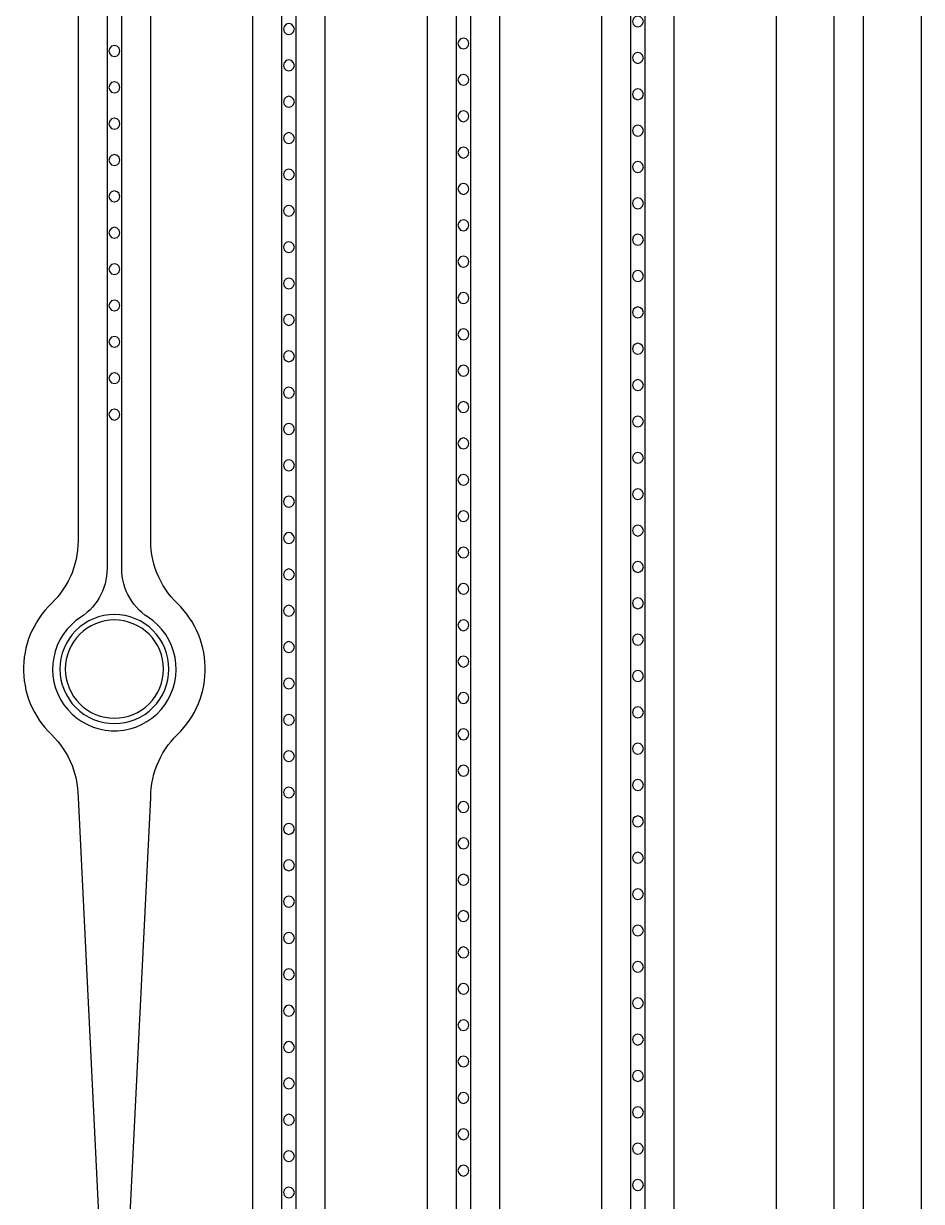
# Model space of a CAD drawing. Header units: metres. Extents: x -1805 to 1655, y -683 to 39617.
# Drawn here: x -113.5 to 10, y 307.7 to 469.7 of the extents above; entities that cross this region are included whole.
import ezdxf

# ---------------------------------------------------------------- set-up
doc = ezdxf.new("R2010")
doc.units = ezdxf.units.M
for name, color, linetype in [('Etching', 5, 'CONTINUOUS'), ('IONP', 7, 'CONTINUOUS'), ('Metal', 4, 'CONTINUOUS'), ('pad_etching', 1, 'CONTINUOUS'), ('PEDOT_SIROF', 6, 'CONTINUOUS')]:
    doc.layers.add(name, color=color, linetype=linetype)

msp = doc.modelspace()

# ---------------------------------------------------------------- linework, layer by layer
at = {"layer": 'Etching'}
for points in [[(-106, 9134.24), (-106, 398.59), (-106.02, 397.95), (-106.07, 397.31), (-106.15, 396.67), (-106.27, 396.04), (-106.43, 395.42), (-106.62, 394.8), (-106.83, 394.2), (-107.09, 393.61), (-107.37, 393.03), (-107.68, 392.47), (-108.03, 391.92), (-108.4, 391.4), (-108.8, 390.89), (-109.22, 390.41), (-109.67, 389.95), (-110.13, 389.49), (-110.56, 389.01), (-110.96, 388.5), (-111.34, 387.97), (-111.69, 387.43), (-112.01, 386.87), (-112.3, 386.29), (-112.57, 385.69), (-112.8, 385.09), (-112.99, 384.47), (-113.16, 383.84), (-113.29, 383.21), (-113.4, 382.57), (-113.46, 381.92), (-113.5, 381.28), (-113.5, 380.63), (-113.46, 379.98), (-113.4, 379.34), (-113.29, 378.7), (-113.16, 378.06), (-112.99, 377.43), (-112.8, 376.82), (-112.57, 376.21), (-112.3, 375.62), (-112.01, 375.04), (-111.69, 374.48), (-111.34, 373.93), (-110.96, 373.4), (-110.56, 372.9), (-110.13, 372.41), (-109.67, 371.95), (-109.22, 371.49), (-108.8, 371.01), (-108.4, 370.51), (-108.03, 369.98), (-107.68, 369.44), (-107.37, 368.88), (-107.09, 368.3), (-106.83, 367.71), (-106.62, 367.1), (-106.43, 366.49), (-106.27, 365.86), (-106.15, 365.23), (-106.07, 364.59), (-106.02, 363.95), (-106, 363.31), (-102, 281.9)], [(-100, 281.9), (-96, 363.31), (-95.98, 363.95), (-95.93, 364.59), (-95.85, 365.23), (-95.73, 365.86), (-95.57, 366.49), (-95.38, 367.1), (-95.17, 367.71), (-94.91, 368.3), (-94.63, 368.88), (-94.32, 369.44), (-93.97, 369.98), (-93.6, 370.51), (-93.2, 371.01), (-92.78, 371.49), (-92.33, 371.95), (-91.87, 372.41), (-91.44, 372.9), (-91.04, 373.4), (-90.66, 373.93), (-90.31, 374.48), (-89.99, 375.04), (-89.7, 375.62), (-89.43, 376.21), (-89.2, 376.82), (-89.01, 377.43), (-88.84, 378.06), (-88.71, 378.7), (-88.6, 379.34), (-88.54, 379.98), (-88.5, 380.63), (-88.5, 381.28), (-88.54, 381.92), (-88.6, 382.57), (-88.71, 383.21), (-88.84, 383.84), (-89.01, 384.47), (-89.2, 385.09), (-89.43, 385.69), (-89.7, 386.29), (-89.99, 386.87), (-90.31, 387.43), (-90.66, 387.97), (-91.04, 388.5), (-91.44, 389.01), (-91.87, 389.49), (-92.33, 389.95), (-92.78, 390.41), (-93.2, 390.89), (-93.6, 391.4), (-93.97, 391.92), (-94.32, 392.47), (-94.63, 393.03), (-94.91, 393.61), (-95.17, 394.2), (-95.38, 394.8), (-95.57, 395.42), (-95.73, 396.04), (-95.85, 396.67), (-95.93, 397.31), (-95.98, 397.95), (-96, 398.59), (-96, 9134.24)], [(-82, 9134.24), (-82, 271.61)], [(-72, 271.61), (-72, 9134.24)], [(-58, 9134.24), (-58, 144.63)], [(-48, 144.63), (-48, 9134.24)], [(-34, 9134.24), (-34, 17.64)], [(-24, 17.64), (-24, 9134.24)], [(-10, 4155.73), (-10, -202.71)], [(10, -202.71), (10, 4155.73)]]:
    msp.add_lwpolyline(points, dxfattribs=at)
at = {"layer": 'IONP'}
for points in [[(-28.25, 470), (-28.35, 470.38), (-28.62, 470.65), (-29, 470.75), (-29.38, 470.65), (-29.65, 470.38), (-29.75, 470), (-29.65, 469.62), (-29.38, 469.35), (-29, 469.25), (-28.62, 469.35), (-28.35, 469.62), (-28.25, 470)], [(-76.25, 468.97), (-76.35, 469.34), (-76.62, 469.62), (-77, 469.72), (-77.38, 469.62), (-77.65, 469.34), (-77.75, 468.97), (-77.65, 468.59), (-77.38, 468.32), (-77, 468.22), (-76.62, 468.32), (-76.35, 468.59), (-76.25, 468.97)], [(-100.25, 465.95), (-100.35, 466.33), (-100.62, 466.6), (-101, 466.7), (-101.38, 466.6), (-101.65, 466.33), (-101.75, 465.95), (-101.65, 465.58), (-101.38, 465.3), (-101, 465.2), (-100.62, 465.3), (-100.35, 465.58), (-100.25, 465.95)], [(-52.25, 466.98), (-52.35, 467.36), (-52.62, 467.63), (-53, 467.73), (-53.38, 467.63), (-53.65, 467.36), (-53.75, 466.98), (-53.65, 466.61), (-53.38, 466.33), (-53, 466.23), (-52.62, 466.33), (-52.35, 466.61), (-52.25, 466.98)], [(-28.25, 465), (-28.35, 465.38), (-28.62, 465.65), (-29, 465.75), (-29.38, 465.65), (-29.65, 465.38), (-29.75, 465), (-29.65, 464.62), (-29.38, 464.35), (-29, 464.25), (-28.62, 464.35), (-28.35, 464.62), (-28.25, 465)], [(-76.25, 463.97), (-76.35, 464.34), (-76.62, 464.62), (-77, 464.72), (-77.38, 464.62), (-77.65, 464.34), (-77.75, 463.97), (-77.65, 463.59), (-77.38, 463.32), (-77, 463.22), (-76.62, 463.32), (-76.35, 463.59), (-76.25, 463.97)], [(-100.25, 460.95), (-100.35, 461.33), (-100.62, 461.6), (-101, 461.7), (-101.38, 461.6), (-101.65, 461.33), (-101.75, 460.95), (-101.65, 460.58), (-101.38, 460.3), (-101, 460.2), (-100.62, 460.3), (-100.35, 460.58), (-100.25, 460.95)], [(-52.25, 461.98), (-52.35, 462.36), (-52.62, 462.63), (-53, 462.73), (-53.38, 462.63), (-53.65, 462.36), (-53.75, 461.98), (-53.65, 461.61), (-53.38, 461.33), (-53, 461.23), (-52.62, 461.33), (-52.35, 461.61), (-52.25, 461.98)], [(-28.25, 460), (-28.35, 460.38), (-28.62, 460.65), (-29, 460.75), (-29.38, 460.65), (-29.65, 460.38), (-29.75, 460), (-29.65, 459.62), (-29.38, 459.35), (-29, 459.25), (-28.62, 459.35), (-28.35, 459.62), (-28.25, 460)], [(-76.25, 458.97), (-76.35, 459.34), (-76.62, 459.62), (-77, 459.72), (-77.38, 459.62), (-77.65, 459.34), (-77.75, 458.97), (-77.65, 458.59), (-77.38, 458.32), (-77, 458.22), (-76.62, 458.32), (-76.35, 458.59), (-76.25, 458.97)], [(-52.25, 456.98), (-52.35, 457.36), (-52.62, 457.63), (-53, 457.73), (-53.38, 457.63), (-53.65, 457.36), (-53.75, 456.98), (-53.65, 456.61), (-53.38, 456.33), (-53, 456.23), (-52.62, 456.33), (-52.35, 456.61), (-52.25, 456.98)], [(-100.25, 455.95), (-100.35, 456.33), (-100.62, 456.6), (-101, 456.7), (-101.38, 456.6), (-101.65, 456.33), (-101.75, 455.95), (-101.65, 455.58), (-101.38, 455.3), (-101, 455.2), (-100.62, 455.3), (-100.35, 455.58), (-100.25, 455.95)], [(-28.25, 455), (-28.35, 455.38), (-28.62, 455.65), (-29, 455.75), (-29.38, 455.65), (-29.65, 455.38), (-29.75, 455), (-29.65, 454.62), (-29.38, 454.35), (-29, 454.25), (-28.62, 454.35), (-28.35, 454.62), (-28.25, 455)], [(-76.25, 453.97), (-76.35, 454.34), (-76.62, 454.62), (-77, 454.72), (-77.38, 454.62), (-77.65, 454.34), (-77.75, 453.97), (-77.65, 453.59), (-77.38, 453.32), (-77, 453.22), (-76.62, 453.32), (-76.35, 453.59), (-76.25, 453.97)], [(-52.25, 451.98), (-52.35, 452.36), (-52.62, 452.63), (-53, 452.73), (-53.38, 452.63), (-53.65, 452.36), (-53.75, 451.98), (-53.65, 451.61), (-53.38, 451.33), (-53, 451.23), (-52.62, 451.33), (-52.35, 451.61), (-52.25, 451.98)], [(-100.25, 450.95), (-100.35, 451.33), (-100.62, 451.6), (-101, 451.7), (-101.38, 451.6), (-101.65, 451.33), (-101.75, 450.95), (-101.65, 450.58), (-101.38, 450.3), (-101, 450.2), (-100.62, 450.3), (-100.35, 450.58), (-100.25, 450.95)], [(-28.25, 450), (-28.35, 450.38), (-28.62, 450.65), (-29, 450.75), (-29.38, 450.65), (-29.65, 450.38), (-29.75, 450), (-29.65, 449.62), (-29.38, 449.35), (-29, 449.25), (-28.62, 449.35), (-28.35, 449.62), (-28.25, 450)], [(-76.25, 448.97), (-76.35, 449.34), (-76.62, 449.62), (-77, 449.72), (-77.38, 449.62), (-77.65, 449.34), (-77.75, 448.97), (-77.65, 448.59), (-77.38, 448.32), (-77, 448.22), (-76.62, 448.32), (-76.35, 448.59), (-76.25, 448.97)], [(-52.25, 446.98), (-52.35, 447.36), (-52.62, 447.63), (-53, 447.73), (-53.38, 447.63), (-53.65, 447.36), (-53.75, 446.98), (-53.65, 446.61), (-53.38, 446.33), (-53, 446.23), (-52.62, 446.33), (-52.35, 446.61), (-52.25, 446.98)], [(-100.25, 445.95), (-100.35, 446.33), (-100.62, 446.6), (-101, 446.7), (-101.38, 446.6), (-101.65, 446.33), (-101.75, 445.95), (-101.65, 445.58), (-101.38, 445.3), (-101, 445.2), (-100.62, 445.3), (-100.35, 445.58), (-100.25, 445.95)], [(-28.25, 445), (-28.35, 445.38), (-28.62, 445.65), (-29, 445.75), (-29.38, 445.65), (-29.65, 445.38), (-29.75, 445), (-29.65, 444.62), (-29.38, 444.35), (-29, 444.25), (-28.62, 444.35), (-28.35, 444.62), (-28.25, 445)], [(-76.25, 443.97), (-76.35, 444.34), (-76.62, 444.62), (-77, 444.72), (-77.38, 444.62), (-77.65, 444.34), (-77.75, 443.97), (-77.65, 443.59), (-77.38, 443.32), (-77, 443.22), (-76.62, 443.32), (-76.35, 443.59), (-76.25, 443.97)], [(-52.25, 441.98), (-52.35, 442.36), (-52.62, 442.63), (-53, 442.73), (-53.38, 442.63), (-53.65, 442.36), (-53.75, 441.98), (-53.65, 441.61), (-53.38, 441.33), (-53, 441.23), (-52.62, 441.33), (-52.35, 441.61), (-52.25, 441.98)], [(-100.25, 440.95), (-100.35, 441.33), (-100.62, 441.6), (-101, 441.7), (-101.38, 441.6), (-101.65, 441.33), (-101.75, 440.95), (-101.65, 440.58), (-101.38, 440.3), (-101, 440.2), (-100.62, 440.3), (-100.35, 440.58), (-100.25, 440.95)], [(-28.25, 440), (-28.35, 440.38), (-28.62, 440.65), (-29, 440.75), (-29.38, 440.65), (-29.65, 440.38), (-29.75, 440), (-29.65, 439.62), (-29.38, 439.35), (-29, 439.25), (-28.62, 439.35), (-28.35, 439.62), (-28.25, 440)], [(-76.25, 438.97), (-76.35, 439.34), (-76.62, 439.62), (-77, 439.72), (-77.38, 439.62), (-77.65, 439.34), (-77.75, 438.97), (-77.65, 438.59), (-77.38, 438.32), (-77, 438.22), (-76.62, 438.32), (-76.35, 438.59), (-76.25, 438.97)], [(-52.25, 436.98), (-52.35, 437.36), (-52.62, 437.63), (-53, 437.73), (-53.38, 437.63), (-53.65, 437.36), (-53.75, 436.98), (-53.65, 436.61), (-53.38, 436.33), (-53, 436.23), (-52.62, 436.33), (-52.35, 436.61), (-52.25, 436.98)], [(-100.25, 435.95), (-100.35, 436.33), (-100.62, 436.6), (-101, 436.7), (-101.38, 436.6), (-101.65, 436.33), (-101.75, 435.95), (-101.65, 435.58), (-101.38, 435.3), (-101, 435.2), (-100.62, 435.3), (-100.35, 435.58), (-100.25, 435.95)], [(-28.25, 435), (-28.35, 435.38), (-28.62, 435.65), (-29, 435.75), (-29.38, 435.65), (-29.65, 435.38), (-29.75, 435), (-29.65, 434.62), (-29.38, 434.35), (-29, 434.25), (-28.62, 434.35), (-28.35, 434.62), (-28.25, 435)], [(-76.25, 433.97), (-76.35, 434.34), (-76.62, 434.62), (-77, 434.72), (-77.38, 434.62), (-77.65, 434.34), (-77.75, 433.97), (-77.65, 433.59), (-77.38, 433.32), (-77, 433.22), (-76.62, 433.32), (-76.35, 433.59), (-76.25, 433.97)], [(-52.25, 431.98), (-52.35, 432.36), (-52.62, 432.63), (-53, 432.73), (-53.38, 432.63), (-53.65, 432.36), (-53.75, 431.98), (-53.65, 431.61), (-53.38, 431.33), (-53, 431.23), (-52.62, 431.33), (-52.35, 431.61), (-52.25, 431.98)], [(-100.25, 430.95), (-100.35, 431.33), (-100.62, 431.6), (-101, 431.7), (-101.38, 431.6), (-101.65, 431.33), (-101.75, 430.95), (-101.65, 430.58), (-101.38, 430.3), (-101, 430.2), (-100.62, 430.3), (-100.35, 430.58), (-100.25, 430.95)], [(-76.25, 428.97), (-76.35, 429.34), (-76.62, 429.62), (-77, 429.72), (-77.38, 429.62), (-77.65, 429.34), (-77.75, 428.97), (-77.65, 428.59), (-77.38, 428.32), (-77, 428.22), (-76.62, 428.32), (-76.35, 428.59), (-76.25, 428.97)], [(-28.25, 430), (-28.35, 430.38), (-28.62, 430.65), (-29, 430.75), (-29.38, 430.65), (-29.65, 430.38), (-29.75, 430), (-29.65, 429.62), (-29.38, 429.35), (-29, 429.25), (-28.62, 429.35), (-28.35, 429.62), (-28.25, 430)], [(-52.25, 426.98), (-52.35, 427.36), (-52.62, 427.63), (-53, 427.73), (-53.38, 427.63), (-53.65, 427.36), (-53.75, 426.98), (-53.65, 426.61), (-53.38, 426.33), (-53, 426.23), (-52.62, 426.33), (-52.35, 426.61), (-52.25, 426.98)], [(-100.25, 425.95), (-100.35, 426.33), (-100.62, 426.6), (-101, 426.7), (-101.38, 426.6), (-101.65, 426.33), (-101.75, 425.95), (-101.65, 425.58), (-101.38, 425.3), (-101, 425.2), (-100.62, 425.3), (-100.35, 425.58), (-100.25, 425.95)], [(-76.25, 423.97), (-76.35, 424.34), (-76.62, 424.62), (-77, 424.72), (-77.38, 424.62), (-77.65, 424.34), (-77.75, 423.97), (-77.65, 423.59), (-77.38, 423.32), (-77, 423.22), (-76.62, 423.32), (-76.35, 423.59), (-76.25, 423.97)], [(-28.25, 425), (-28.35, 425.38), (-28.62, 425.65), (-29, 425.75), (-29.38, 425.65), (-29.65, 425.38), (-29.75, 425), (-29.65, 424.62), (-29.38, 424.35), (-29, 424.25), (-28.62, 424.35), (-28.35, 424.62), (-28.25, 425)], [(-100.25, 420.95), (-100.35, 421.33), (-100.62, 421.6), (-101, 421.7), (-101.38, 421.6), (-101.65, 421.33), (-101.75, 420.95), (-101.65, 420.58), (-101.38, 420.3), (-101, 420.2), (-100.62, 420.3), (-100.35, 420.58), (-100.25, 420.95)], [(-52.25, 421.98), (-52.35, 422.36), (-52.62, 422.63), (-53, 422.73), (-53.38, 422.63), (-53.65, 422.36), (-53.75, 421.98), (-53.65, 421.61), (-53.38, 421.33), (-53, 421.23), (-52.62, 421.33), (-52.35, 421.61), (-52.25, 421.98)], [(-76.25, 418.97), (-76.35, 419.34), (-76.62, 419.62), (-77, 419.72), (-77.38, 419.62), (-77.65, 419.34), (-77.75, 418.97), (-77.65, 418.59), (-77.38, 418.32), (-77, 418.22), (-76.62, 418.32), (-76.35, 418.59), (-76.25, 418.97)], [(-28.25, 420), (-28.35, 420.38), (-28.62, 420.65), (-29, 420.75), (-29.38, 420.65), (-29.65, 420.38), (-29.75, 420), (-29.65, 419.62), (-29.38, 419.35), (-29, 419.25), (-28.62, 419.35), (-28.35, 419.62), (-28.25, 420)], [(-100.25, 415.95), (-100.35, 416.33), (-100.62, 416.6), (-101, 416.7), (-101.38, 416.6), (-101.65, 416.33), (-101.75, 415.95), (-101.65, 415.58), (-101.38, 415.3), (-101, 415.2), (-100.62, 415.3), (-100.35, 415.58), (-100.25, 415.95)], [(-52.25, 416.98), (-52.35, 417.36), (-52.62, 417.63), (-53, 417.73), (-53.38, 417.63), (-53.65, 417.36), (-53.75, 416.98), (-53.65, 416.61), (-53.38, 416.33), (-53, 416.23), (-52.62, 416.33), (-52.35, 416.61), (-52.25, 416.98)], [(-76.25, 413.97), (-76.35, 414.34), (-76.62, 414.62), (-77, 414.72), (-77.38, 414.62), (-77.65, 414.34), (-77.75, 413.97), (-77.65, 413.59), (-77.38, 413.32), (-77, 413.22), (-76.62, 413.32), (-76.35, 413.59), (-76.25, 413.97)], [(-28.25, 415), (-28.35, 415.38), (-28.62, 415.65), (-29, 415.75), (-29.38, 415.65), (-29.65, 415.38), (-29.75, 415), (-29.65, 414.62), (-29.38, 414.35), (-29, 414.25), (-28.62, 414.35), (-28.35, 414.62), (-28.25, 415)], [(-52.25, 411.98), (-52.35, 412.36), (-52.62, 412.63), (-53, 412.73), (-53.38, 412.63), (-53.65, 412.36), (-53.75, 411.98), (-53.65, 411.61), (-53.38, 411.33), (-53, 411.23), (-52.62, 411.33), (-52.35, 411.61), (-52.25, 411.98)], [(-28.25, 410), (-28.35, 410.38), (-28.62, 410.65), (-29, 410.75), (-29.38, 410.65), (-29.65, 410.38), (-29.75, 410), (-29.65, 409.62), (-29.38, 409.35), (-29, 409.25), (-28.62, 409.35), (-28.35, 409.62), (-28.25, 410)], [(-76.25, 408.97), (-76.35, 409.34), (-76.62, 409.62), (-77, 409.72), (-77.38, 409.62), (-77.65, 409.34), (-77.75, 408.97), (-77.65, 408.59), (-77.38, 408.32), (-77, 408.22), (-76.62, 408.32), (-76.35, 408.59), (-76.25, 408.97)], [(-52.25, 406.98), (-52.35, 407.36), (-52.62, 407.63), (-53, 407.73), (-53.38, 407.63), (-53.65, 407.36), (-53.75, 406.98), (-53.65, 406.61), (-53.38, 406.33), (-53, 406.23), (-52.62, 406.33), (-52.35, 406.61), (-52.25, 406.98)], [(-28.25, 405), (-28.35, 405.38), (-28.62, 405.65), (-29, 405.75), (-29.38, 405.65), (-29.65, 405.38), (-29.75, 405), (-29.65, 404.62), (-29.38, 404.35), (-29, 404.25), (-28.62, 404.35), (-28.35, 404.62), (-28.25, 405)], [(-76.25, 403.97), (-76.35, 404.34), (-76.62, 404.62), (-77, 404.72), (-77.38, 404.62), (-77.65, 404.34), (-77.75, 403.97), (-77.65, 403.59), (-77.38, 403.32), (-77, 403.22), (-76.62, 403.32), (-76.35, 403.59), (-76.25, 403.97)], [(-52.25, 401.98), (-52.35, 402.36), (-52.62, 402.63), (-53, 402.73), (-53.38, 402.63), (-53.65, 402.36), (-53.75, 401.98), (-53.65, 401.61), (-53.38, 401.33), (-53, 401.23), (-52.62, 401.33), (-52.35, 401.61), (-52.25, 401.98)], [(-28.25, 400), (-28.35, 400.38), (-28.62, 400.65), (-29, 400.75), (-29.38, 400.65), (-29.65, 400.38), (-29.75, 400), (-29.65, 399.62), (-29.38, 399.35), (-29, 399.25), (-28.62, 399.35), (-28.35, 399.62), (-28.25, 400)], [(-76.25, 398.97), (-76.35, 399.34), (-76.62, 399.62), (-77, 399.72), (-77.38, 399.62), (-77.65, 399.34), (-77.75, 398.97), (-77.65, 398.59), (-77.38, 398.32), (-77, 398.22), (-76.62, 398.32), (-76.35, 398.59), (-76.25, 398.97)], [(-52.25, 396.98), (-52.35, 397.36), (-52.62, 397.63), (-53, 397.73), (-53.38, 397.63), (-53.65, 397.36), (-53.75, 396.98), (-53.65, 396.61), (-53.38, 396.33), (-53, 396.23), (-52.62, 396.33), (-52.35, 396.61), (-52.25, 396.98)], [(-28.25, 395), (-28.35, 395.38), (-28.62, 395.65), (-29, 395.75), (-29.38, 395.65), (-29.65, 395.38), (-29.75, 395), (-29.65, 394.62), (-29.38, 394.35), (-29, 394.25), (-28.62, 394.35), (-28.35, 394.62), (-28.25, 395)], [(-76.25, 393.97), (-76.35, 394.34), (-76.62, 394.62), (-77, 394.72), (-77.38, 394.62), (-77.65, 394.34), (-77.75, 393.97), (-77.65, 393.59), (-77.38, 393.32), (-77, 393.22), (-76.62, 393.32), (-76.35, 393.59), (-76.25, 393.97)], [(-52.25, 391.98), (-52.35, 392.36), (-52.62, 392.63), (-53, 392.73), (-53.38, 392.63), (-53.65, 392.36), (-53.75, 391.98), (-53.65, 391.61), (-53.38, 391.33), (-53, 391.23), (-52.62, 391.33), (-52.35, 391.61), (-52.25, 391.98)], [(-28.25, 390), (-28.35, 390.38), (-28.62, 390.65), (-29, 390.75), (-29.38, 390.65), (-29.65, 390.38), (-29.75, 390), (-29.65, 389.62), (-29.38, 389.35), (-29, 389.25), (-28.62, 389.35), (-28.35, 389.62), (-28.25, 390)], [(-76.25, 388.97), (-76.35, 389.34), (-76.62, 389.62), (-77, 389.72), (-77.38, 389.62), (-77.65, 389.34), (-77.75, 388.97), (-77.65, 388.59), (-77.38, 388.32), (-77, 388.22), (-76.62, 388.32), (-76.35, 388.59), (-76.25, 388.97)], [(-52.25, 386.98), (-52.35, 387.36), (-52.62, 387.63), (-53, 387.73), (-53.38, 387.63), (-53.65, 387.36), (-53.75, 386.98), (-53.65, 386.61), (-53.38, 386.33), (-53, 386.23), (-52.62, 386.33), (-52.35, 386.61), (-52.25, 386.98)], [(-28.25, 385), (-28.35, 385.38), (-28.62, 385.65), (-29, 385.75), (-29.38, 385.65), (-29.65, 385.38), (-29.75, 385), (-29.65, 384.62), (-29.38, 384.35), (-29, 384.25), (-28.62, 384.35), (-28.35, 384.62), (-28.25, 385)], [(-76.25, 383.97), (-76.35, 384.34), (-76.62, 384.62), (-77, 384.72), (-77.38, 384.62), (-77.65, 384.34), (-77.75, 383.97), (-77.65, 383.59), (-77.38, 383.32), (-77, 383.22), (-76.62, 383.32), (-76.35, 383.59), (-76.25, 383.97)], [(-52.25, 381.98), (-52.35, 382.36), (-52.62, 382.63), (-53, 382.73), (-53.38, 382.63), (-53.65, 382.36), (-53.75, 381.98), (-53.65, 381.61), (-53.38, 381.33), (-53, 381.23), (-52.62, 381.33), (-52.35, 381.61), (-52.25, 381.98)], [(-28.25, 380), (-28.35, 380.38), (-28.62, 380.65), (-29, 380.75), (-29.38, 380.65), (-29.65, 380.38), (-29.75, 380), (-29.65, 379.62), (-29.38, 379.35), (-29, 379.25), (-28.62, 379.35), (-28.35, 379.62), (-28.25, 380)], [(-76.25, 378.97), (-76.35, 379.34), (-76.62, 379.62), (-77, 379.72), (-77.38, 379.62), (-77.65, 379.34), (-77.75, 378.97), (-77.65, 378.59), (-77.38, 378.32), (-77, 378.22), (-76.62, 378.32), (-76.35, 378.59), (-76.25, 378.97)], [(-52.25, 376.98), (-52.35, 377.36), (-52.62, 377.63), (-53, 377.73), (-53.38, 377.63), (-53.65, 377.36), (-53.75, 376.98), (-53.65, 376.61), (-53.38, 376.33), (-53, 376.23), (-52.62, 376.33), (-52.35, 376.61), (-52.25, 376.98)], [(-76.25, 373.97), (-76.35, 374.34), (-76.62, 374.62), (-77, 374.72), (-77.38, 374.62), (-77.65, 374.34), (-77.75, 373.97), (-77.65, 373.59), (-77.38, 373.32), (-77, 373.22), (-76.62, 373.32), (-76.35, 373.59), (-76.25, 373.97)], [(-28.25, 375), (-28.35, 375.38), (-28.62, 375.65), (-29, 375.75), (-29.38, 375.65), (-29.65, 375.38), (-29.75, 375), (-29.65, 374.62), (-29.38, 374.35), (-29, 374.25), (-28.62, 374.35), (-28.35, 374.62), (-28.25, 375)], [(-52.25, 371.98), (-52.35, 372.36), (-52.62, 372.63), (-53, 372.73), (-53.38, 372.63), (-53.65, 372.36), (-53.75, 371.98), (-53.65, 371.61), (-53.38, 371.33), (-53, 371.23), (-52.62, 371.33), (-52.35, 371.61), (-52.25, 371.98)], [(-76.25, 368.97), (-76.35, 369.34), (-76.62, 369.62), (-77, 369.72), (-77.38, 369.62), (-77.65, 369.34), (-77.75, 368.97), (-77.65, 368.59), (-77.38, 368.32), (-77, 368.22), (-76.62, 368.32), (-76.35, 368.59), (-76.25, 368.97)], [(-28.25, 370), (-28.35, 370.38), (-28.62, 370.65), (-29, 370.75), (-29.38, 370.65), (-29.65, 370.38), (-29.75, 370), (-29.65, 369.62), (-29.38, 369.35), (-29, 369.25), (-28.62, 369.35), (-28.35, 369.62), (-28.25, 370)], [(-52.25, 366.98), (-52.35, 367.36), (-52.62, 367.63), (-53, 367.73), (-53.38, 367.63), (-53.65, 367.36), (-53.75, 366.98), (-53.65, 366.61), (-53.38, 366.33), (-53, 366.23), (-52.62, 366.33), (-52.35, 366.61), (-52.25, 366.98)], [(-76.25, 363.97), (-76.35, 364.34), (-76.62, 364.62), (-77, 364.72), (-77.38, 364.62), (-77.65, 364.34), (-77.75, 363.97), (-77.65, 363.59), (-77.38, 363.32), (-77, 363.22), (-76.62, 363.32), (-76.35, 363.59), (-76.25, 363.97)], [(-28.25, 365), (-28.35, 365.38), (-28.62, 365.65), (-29, 365.75), (-29.38, 365.65), (-29.65, 365.38), (-29.75, 365), (-29.65, 364.62), (-29.38, 364.35), (-29, 364.25), (-28.62, 364.35), (-28.35, 364.62), (-28.25, 365)], [(-52.25, 361.98), (-52.35, 362.36), (-52.62, 362.63), (-53, 362.73), (-53.38, 362.63), (-53.65, 362.36), (-53.75, 361.98), (-53.65, 361.61), (-53.38, 361.33), (-53, 361.23), (-52.62, 361.33), (-52.35, 361.61), (-52.25, 361.98)], [(-76.25, 358.97), (-76.35, 359.34), (-76.62, 359.62), (-77, 359.72), (-77.38, 359.62), (-77.65, 359.34), (-77.75, 358.97), (-77.65, 358.59), (-77.38, 358.32), (-77, 358.22), (-76.62, 358.32), (-76.35, 358.59), (-76.25, 358.97)], [(-28.25, 360), (-28.35, 360.38), (-28.62, 360.65), (-29, 360.75), (-29.38, 360.65), (-29.65, 360.38), (-29.75, 360), (-29.65, 359.62), (-29.38, 359.35), (-29, 359.25), (-28.62, 359.35), (-28.35, 359.62), (-28.25, 360)], [(-52.25, 356.98), (-52.35, 357.36), (-52.62, 357.63), (-53, 357.73), (-53.38, 357.63), (-53.65, 357.36), (-53.75, 356.98), (-53.65, 356.61), (-53.38, 356.33), (-53, 356.23), (-52.62, 356.33), (-52.35, 356.61), (-52.25, 356.98)], [(-28.25, 355), (-28.35, 355.38), (-28.62, 355.65), (-29, 355.75), (-29.38, 355.65), (-29.65, 355.38), (-29.75, 355), (-29.65, 354.62), (-29.38, 354.35), (-29, 354.25), (-28.62, 354.35), (-28.35, 354.62), (-28.25, 355)], [(-76.25, 353.97), (-76.35, 354.34), (-76.62, 354.62), (-77, 354.72), (-77.38, 354.62), (-77.65, 354.34), (-77.75, 353.97), (-77.65, 353.59), (-77.38, 353.32), (-77, 353.22), (-76.62, 353.32), (-76.35, 353.59), (-76.25, 353.97)], [(-52.25, 351.98), (-52.35, 352.36), (-52.62, 352.63), (-53, 352.73), (-53.38, 352.63), (-53.65, 352.36), (-53.75, 351.98), (-53.65, 351.61), (-53.38, 351.33), (-53, 351.23), (-52.62, 351.33), (-52.35, 351.61), (-52.25, 351.98)], [(-28.25, 350), (-28.35, 350.38), (-28.62, 350.65), (-29, 350.75), (-29.38, 350.65), (-29.65, 350.38), (-29.75, 350), (-29.65, 349.62), (-29.38, 349.35), (-29, 349.25), (-28.62, 349.35), (-28.35, 349.62), (-28.25, 350)], [(-76.25, 348.97), (-76.35, 349.34), (-76.62, 349.62), (-77, 349.72), (-77.38, 349.62), (-77.65, 349.34), (-77.75, 348.97), (-77.65, 348.59), (-77.38, 348.32), (-77, 348.22), (-76.62, 348.32), (-76.35, 348.59), (-76.25, 348.97)], [(-52.25, 346.98), (-52.35, 347.36), (-52.62, 347.63), (-53, 347.73), (-53.38, 347.63), (-53.65, 347.36), (-53.75, 346.98), (-53.65, 346.61), (-53.38, 346.33), (-53, 346.23), (-52.62, 346.33), (-52.35, 346.61), (-52.25, 346.98)], [(-28.25, 345), (-28.35, 345.38), (-28.62, 345.65), (-29, 345.75), (-29.38, 345.65), (-29.65, 345.38), (-29.75, 345), (-29.65, 344.62), (-29.38, 344.35), (-29, 344.25), (-28.62, 344.35), (-28.35, 344.62), (-28.25, 345)], [(-76.25, 343.97), (-76.35, 344.34), (-76.62, 344.62), (-77, 344.72), (-77.38, 344.62), (-77.65, 344.34), (-77.75, 343.97), (-77.65, 343.59), (-77.38, 343.32), (-77, 343.22), (-76.62, 343.32), (-76.35, 343.59), (-76.25, 343.97)], [(-52.25, 341.98), (-52.35, 342.36), (-52.62, 342.63), (-53, 342.73), (-53.38, 342.63), (-53.65, 342.36), (-53.75, 341.98), (-53.65, 341.61), (-53.38, 341.33), (-53, 341.23), (-52.62, 341.33), (-52.35, 341.61), (-52.25, 341.98)], [(-28.25, 340), (-28.35, 340.38), (-28.62, 340.65), (-29, 340.75), (-29.38, 340.65), (-29.65, 340.38), (-29.75, 340), (-29.65, 339.62), (-29.38, 339.35), (-29, 339.25), (-28.62, 339.35), (-28.35, 339.62), (-28.25, 340)], [(-76.25, 338.97), (-76.35, 339.34), (-76.62, 339.62), (-77, 339.72), (-77.38, 339.62), (-77.65, 339.34), (-77.75, 338.97), (-77.65, 338.59), (-77.38, 338.32), (-77, 338.22), (-76.62, 338.32), (-76.35, 338.59), (-76.25, 338.97)], [(-52.25, 336.98), (-52.35, 337.36), (-52.62, 337.63), (-53, 337.73), (-53.38, 337.63), (-53.65, 337.36), (-53.75, 336.98), (-53.65, 336.61), (-53.38, 336.33), (-53, 336.23), (-52.62, 336.33), (-52.35, 336.61), (-52.25, 336.98)], [(-28.25, 335), (-28.35, 335.38), (-28.62, 335.65), (-29, 335.75), (-29.38, 335.65), (-29.65, 335.38), (-29.75, 335), (-29.65, 334.62), (-29.38, 334.35), (-29, 334.25), (-28.62, 334.35), (-28.35, 334.62), (-28.25, 335)], [(-76.25, 333.97), (-76.35, 334.34), (-76.62, 334.62), (-77, 334.72), (-77.38, 334.62), (-77.65, 334.34), (-77.75, 333.97), (-77.65, 333.59), (-77.38, 333.32), (-77, 333.22), (-76.62, 333.32), (-76.35, 333.59), (-76.25, 333.97)], [(-52.25, 331.98), (-52.35, 332.36), (-52.62, 332.63), (-53, 332.73), (-53.38, 332.63), (-53.65, 332.36), (-53.75, 331.98), (-53.65, 331.61), (-53.38, 331.33), (-53, 331.23), (-52.62, 331.33), (-52.35, 331.61), (-52.25, 331.98)], [(-28.25, 330), (-28.35, 330.38), (-28.62, 330.65), (-29, 330.75), (-29.38, 330.65), (-29.65, 330.38), (-29.75, 330), (-29.65, 329.62), (-29.38, 329.35), (-29, 329.25), (-28.62, 329.35), (-28.35, 329.62), (-28.25, 330)], [(-76.25, 328.97), (-76.35, 329.34), (-76.62, 329.62), (-77, 329.72), (-77.38, 329.62), (-77.65, 329.34), (-77.75, 328.97), (-77.65, 328.59), (-77.38, 328.32), (-77, 328.22), (-76.62, 328.32), (-76.35, 328.59), (-76.25, 328.97)], [(-52.25, 326.98), (-52.35, 327.36), (-52.62, 327.63), (-53, 327.73), (-53.38, 327.63), (-53.65, 327.36), (-53.75, 326.98), (-53.65, 326.61), (-53.38, 326.33), (-53, 326.23), (-52.62, 326.33), (-52.35, 326.61), (-52.25, 326.98)], [(-28.25, 325), (-28.35, 325.38), (-28.62, 325.65), (-29, 325.75), (-29.38, 325.65), (-29.65, 325.38), (-29.75, 325), (-29.65, 324.62), (-29.38, 324.35), (-29, 324.25), (-28.62, 324.35), (-28.35, 324.62), (-28.25, 325)], [(-76.25, 323.97), (-76.35, 324.34), (-76.62, 324.62), (-77, 324.72), (-77.38, 324.62), (-77.65, 324.34), (-77.75, 323.97), (-77.65, 323.59), (-77.38, 323.32), (-77, 323.22), (-76.62, 323.32), (-76.35, 323.59), (-76.25, 323.97)], [(-52.25, 321.98), (-52.35, 322.36), (-52.62, 322.63), (-53, 322.73), (-53.38, 322.63), (-53.65, 322.36), (-53.75, 321.98), (-53.65, 321.61), (-53.38, 321.33), (-53, 321.23), (-52.62, 321.33), (-52.35, 321.61), (-52.25, 321.98)], [(-28.25, 320), (-28.35, 320.38), (-28.62, 320.65), (-29, 320.75), (-29.38, 320.65), (-29.65, 320.38), (-29.75, 320), (-29.65, 319.62), (-29.38, 319.35), (-29, 319.25), (-28.62, 319.35), (-28.35, 319.62), (-28.25, 320)], [(-76.25, 318.97), (-76.35, 319.34), (-76.62, 319.62), (-77, 319.72), (-77.38, 319.62), (-77.65, 319.34), (-77.75, 318.97), (-77.65, 318.59), (-77.38, 318.32), (-77, 318.22), (-76.62, 318.32), (-76.35, 318.59), (-76.25, 318.97)], [(-52.25, 316.98), (-52.35, 317.36), (-52.62, 317.63), (-53, 317.73), (-53.38, 317.63), (-53.65, 317.36), (-53.75, 316.98), (-53.65, 316.61), (-53.38, 316.33), (-53, 316.23), (-52.62, 316.33), (-52.35, 316.61), (-52.25, 316.98)], [(-76.25, 313.97), (-76.35, 314.34), (-76.62, 314.62), (-77, 314.72), (-77.38, 314.62), (-77.65, 314.34), (-77.75, 313.97), (-77.65, 313.59), (-77.38, 313.32), (-77, 313.22), (-76.62, 313.32), (-76.35, 313.59), (-76.25, 313.97)], [(-28.25, 315), (-28.35, 315.38), (-28.62, 315.65), (-29, 315.75), (-29.38, 315.65), (-29.65, 315.38), (-29.75, 315), (-29.65, 314.62), (-29.38, 314.35), (-29, 314.25), (-28.62, 314.35), (-28.35, 314.62), (-28.25, 315)], [(-52.25, 311.98), (-52.35, 312.36), (-52.62, 312.63), (-53, 312.73), (-53.38, 312.63), (-53.65, 312.36), (-53.75, 311.98), (-53.65, 311.61), (-53.38, 311.33), (-53, 311.23), (-52.62, 311.33), (-52.35, 311.61), (-52.25, 311.98)], [(-76.25, 308.97), (-76.35, 309.34), (-76.62, 309.62), (-77, 309.72), (-77.38, 309.62), (-77.65, 309.34), (-77.75, 308.97), (-77.65, 308.59), (-77.38, 308.32), (-77, 308.22), (-76.62, 308.32), (-76.35, 308.59), (-76.25, 308.97)], [(-28.25, 310), (-28.35, 310.38), (-28.62, 310.65), (-29, 310.75), (-29.38, 310.65), (-29.65, 310.38), (-29.75, 310), (-29.65, 309.62), (-29.38, 309.35), (-29, 309.25), (-28.62, 309.35), (-28.35, 309.62), (-28.25, 310)]]:
    msp.add_lwpolyline(points, close=True, dxfattribs=at)
at = {"layer": 'Metal'}
for points in [[(-102, 9436.51), (-102, 394.78), (-102.02, 394.25), (-102.07, 393.72), (-102.16, 393.2), (-102.28, 392.69), (-102.44, 392.18), (-102.62, 391.68), (-102.85, 391.2), (-103.1, 390.74), (-103.38, 390.29), (-103.69, 389.86), (-104.03, 389.45), (-104.4, 389.07), (-104.79, 388.71), (-105.2, 388.38), (-105.64, 388.08), (-106.33, 387.58), (-106.97, 387.01), (-107.54, 386.38), (-108.06, 385.69), (-108.5, 384.96), (-108.86, 384.19), (-109.15, 383.38), (-109.35, 382.55), (-109.47, 381.71), (-109.5, 380.85), (-109.45, 380), (-109.31, 379.16), (-109.09, 378.33), (-108.78, 377.53), (-108.4, 376.77), (-107.94, 376.05), (-107.41, 375.37), (-106.82, 374.76), (-106.17, 374.2), (-105.47, 373.72), (-104.72, 373.31), (-103.93, 372.97), (-103.11, 372.72), (-102.28, 372.55), (-101.43, 372.46), (-100.57, 372.46), (-99.72, 372.55), (-98.89, 372.72), (-98.07, 372.97), (-97.28, 373.31), (-96.53, 373.72), (-95.83, 374.2), (-95.18, 374.76), (-94.59, 375.37), (-94.06, 376.05), (-93.6, 376.77), (-93.22, 377.53), (-92.91, 378.33), (-92.69, 379.16), (-92.55, 380), (-92.5, 380.85), (-92.53, 381.71), (-92.65, 382.55), (-92.85, 383.38), (-93.14, 384.19), (-93.5, 384.96), (-93.94, 385.69), (-94.46, 386.38), (-95.03, 387.01), (-95.67, 387.58), (-96.36, 388.08), (-96.8, 388.38), (-97.21, 388.71), (-97.6, 389.07), (-97.97, 389.45), (-98.31, 389.86), (-98.62, 390.29), (-98.9, 390.74), (-99.15, 391.2), (-99.38, 391.68), (-99.56, 392.18), (-99.72, 392.69), (-99.84, 393.2), (-99.93, 393.72), (-99.98, 394.25), (-100, 394.78), (-100, 9436.51)], [(-78, 9436.51), (-78, 267.8)], [(-76, 267.8), (-76, 9436.51)], [(-54, 9436.51), (-54, 140.81)], [(-52, 140.81), (-52, 9436.51)], [(-30, 9436.51), (-30, 13.83)], [(-28, 13.83), (-28, 9436.51)], [(-2, -200.37), (-2, 4153.38)], [(2, 4153.38), (2, -200.37)]]:
    msp.add_lwpolyline(points, dxfattribs=at)
at = {"layer": 'pad_etching'}
msp.add_lwpolyline([(-94.25, 380.95), (-94.28, 381.61), (-94.38, 382.27), (-94.54, 382.91), (-94.76, 383.54), (-95.05, 384.13), (-95.39, 384.7), (-95.78, 385.23), (-96.23, 385.73), (-96.72, 386.17), (-97.25, 386.56), (-97.82, 386.91), (-98.42, 387.19), (-99.04, 387.41), (-99.68, 387.57), (-100.34, 387.67), (-101, 387.7), (-101.66, 387.67), (-102.32, 387.57), (-102.96, 387.41), (-103.58, 387.19), (-104.18, 386.91), (-104.75, 386.56), (-105.28, 386.17), (-105.77, 385.73), (-106.22, 385.23), (-106.61, 384.7), (-106.95, 384.13), (-107.24, 383.54), (-107.46, 382.91), (-107.62, 382.27), (-107.72, 381.61), (-107.75, 380.95), (-107.72, 380.29), (-107.62, 379.64), (-107.46, 378.99), (-107.24, 378.37), (-106.95, 377.77), (-106.61, 377.2), (-106.22, 376.67), (-105.77, 376.18), (-105.28, 375.73), (-104.75, 375.34), (-104.18, 375), (-103.58, 374.72), (-102.96, 374.49), (-102.32, 374.33), (-101.66, 374.23), (-101, 374.2), (-100.34, 374.23), (-99.68, 374.33), (-99.04, 374.49), (-98.42, 374.72), (-97.82, 375), (-97.25, 375.34), (-96.72, 375.73), (-96.23, 376.18), (-95.78, 376.67), (-95.39, 377.2), (-95.05, 377.77), (-94.76, 378.37), (-94.54, 378.99), (-94.38, 379.64), (-94.28, 380.29), (-94.25, 380.95)], close=True, dxfattribs=at)
at = {"layer": 'PEDOT_SIROF'}
msp.add_lwpolyline([(-93.5, 380.95), (-93.54, 381.69), (-93.64, 382.42), (-93.82, 383.13), (-94.07, 383.82), (-94.39, 384.49), (-94.76, 385.12), (-95.2, 385.71), (-95.7, 386.26), (-96.24, 386.75), (-96.83, 387.19), (-97.46, 387.57), (-98.13, 387.88), (-98.82, 388.13), (-99.54, 388.31), (-100.26, 388.42), (-101, 388.45), (-101.74, 388.42), (-102.46, 388.31), (-103.18, 388.13), (-103.87, 387.88), (-104.54, 387.57), (-105.17, 387.19), (-105.76, 386.75), (-106.3, 386.26), (-106.8, 385.71), (-107.24, 385.12), (-107.61, 384.49), (-107.93, 383.82), (-108.18, 383.13), (-108.36, 382.42), (-108.46, 381.69), (-108.5, 380.95), (-108.46, 380.22), (-108.36, 379.49), (-108.18, 378.78), (-107.93, 378.08), (-107.61, 377.42), (-107.24, 376.79), (-106.8, 376.19), (-106.3, 375.65), (-105.76, 375.15), (-105.17, 374.72), (-104.54, 374.34), (-103.87, 374.02), (-103.18, 373.78), (-102.46, 373.6), (-101.74, 373.49), (-101, 373.45), (-100.26, 373.49), (-99.54, 373.6), (-98.82, 373.78), (-98.13, 374.02), (-97.46, 374.34), (-96.83, 374.72), (-96.24, 375.15), (-95.7, 375.65), (-95.2, 376.19), (-94.76, 376.79), (-94.39, 377.42), (-94.07, 378.08), (-93.82, 378.78), (-93.64, 379.49), (-93.54, 380.22), (-93.5, 380.95)], close=True, dxfattribs=at)

doc.saveas('drawing.dxf')
